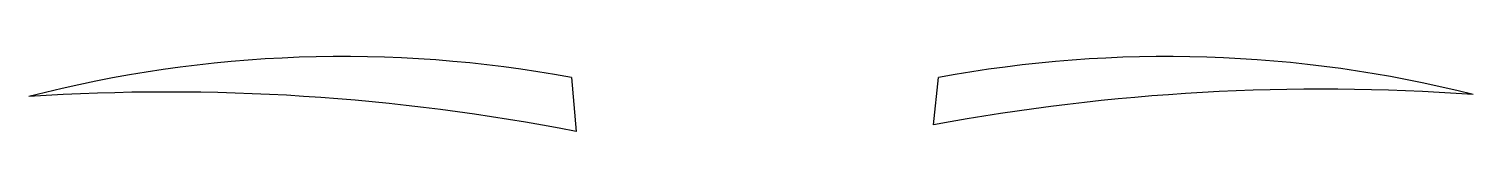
# Model space of a CAD drawing. Header units: millimetres. Extents: x 43.8 to 86, y 25.9 to 28.1.
import ezdxf

# ---------------------------------------------------------------- set-up
doc = ezdxf.new("R2010")
doc.units = ezdxf.units.MM
doc.layers.add('grabado linea medio', color=3, linetype='Continuous', true_color=0x00ff00)

msp = doc.modelspace()

# ---------------------------------------------------------------- linework, layer by layer
at = {"layer": 'grabado linea medio'}
for p, q in [((59.635, 27.481), (59.771, 25.906)), ((70.22, 26.099), (70.365, 27.481))]:
    msp.add_line(p, q, dxfattribs=at)
for centre, radius, start, end in [((52.956, -8.6), 36.694, 79.5132, 104.4975), ((77.044, -8.6), 36.694, 75.8843, 100.4868), ((47.837, -35.315), 62.373, 78.97011, 93.7388), ((81.582, -35.231), 62.373, 85.94471, 100.49519)]:
    msp.add_arc(centre, radius, start, end, dxfattribs=at)

doc.saveas('drawing.dxf')
